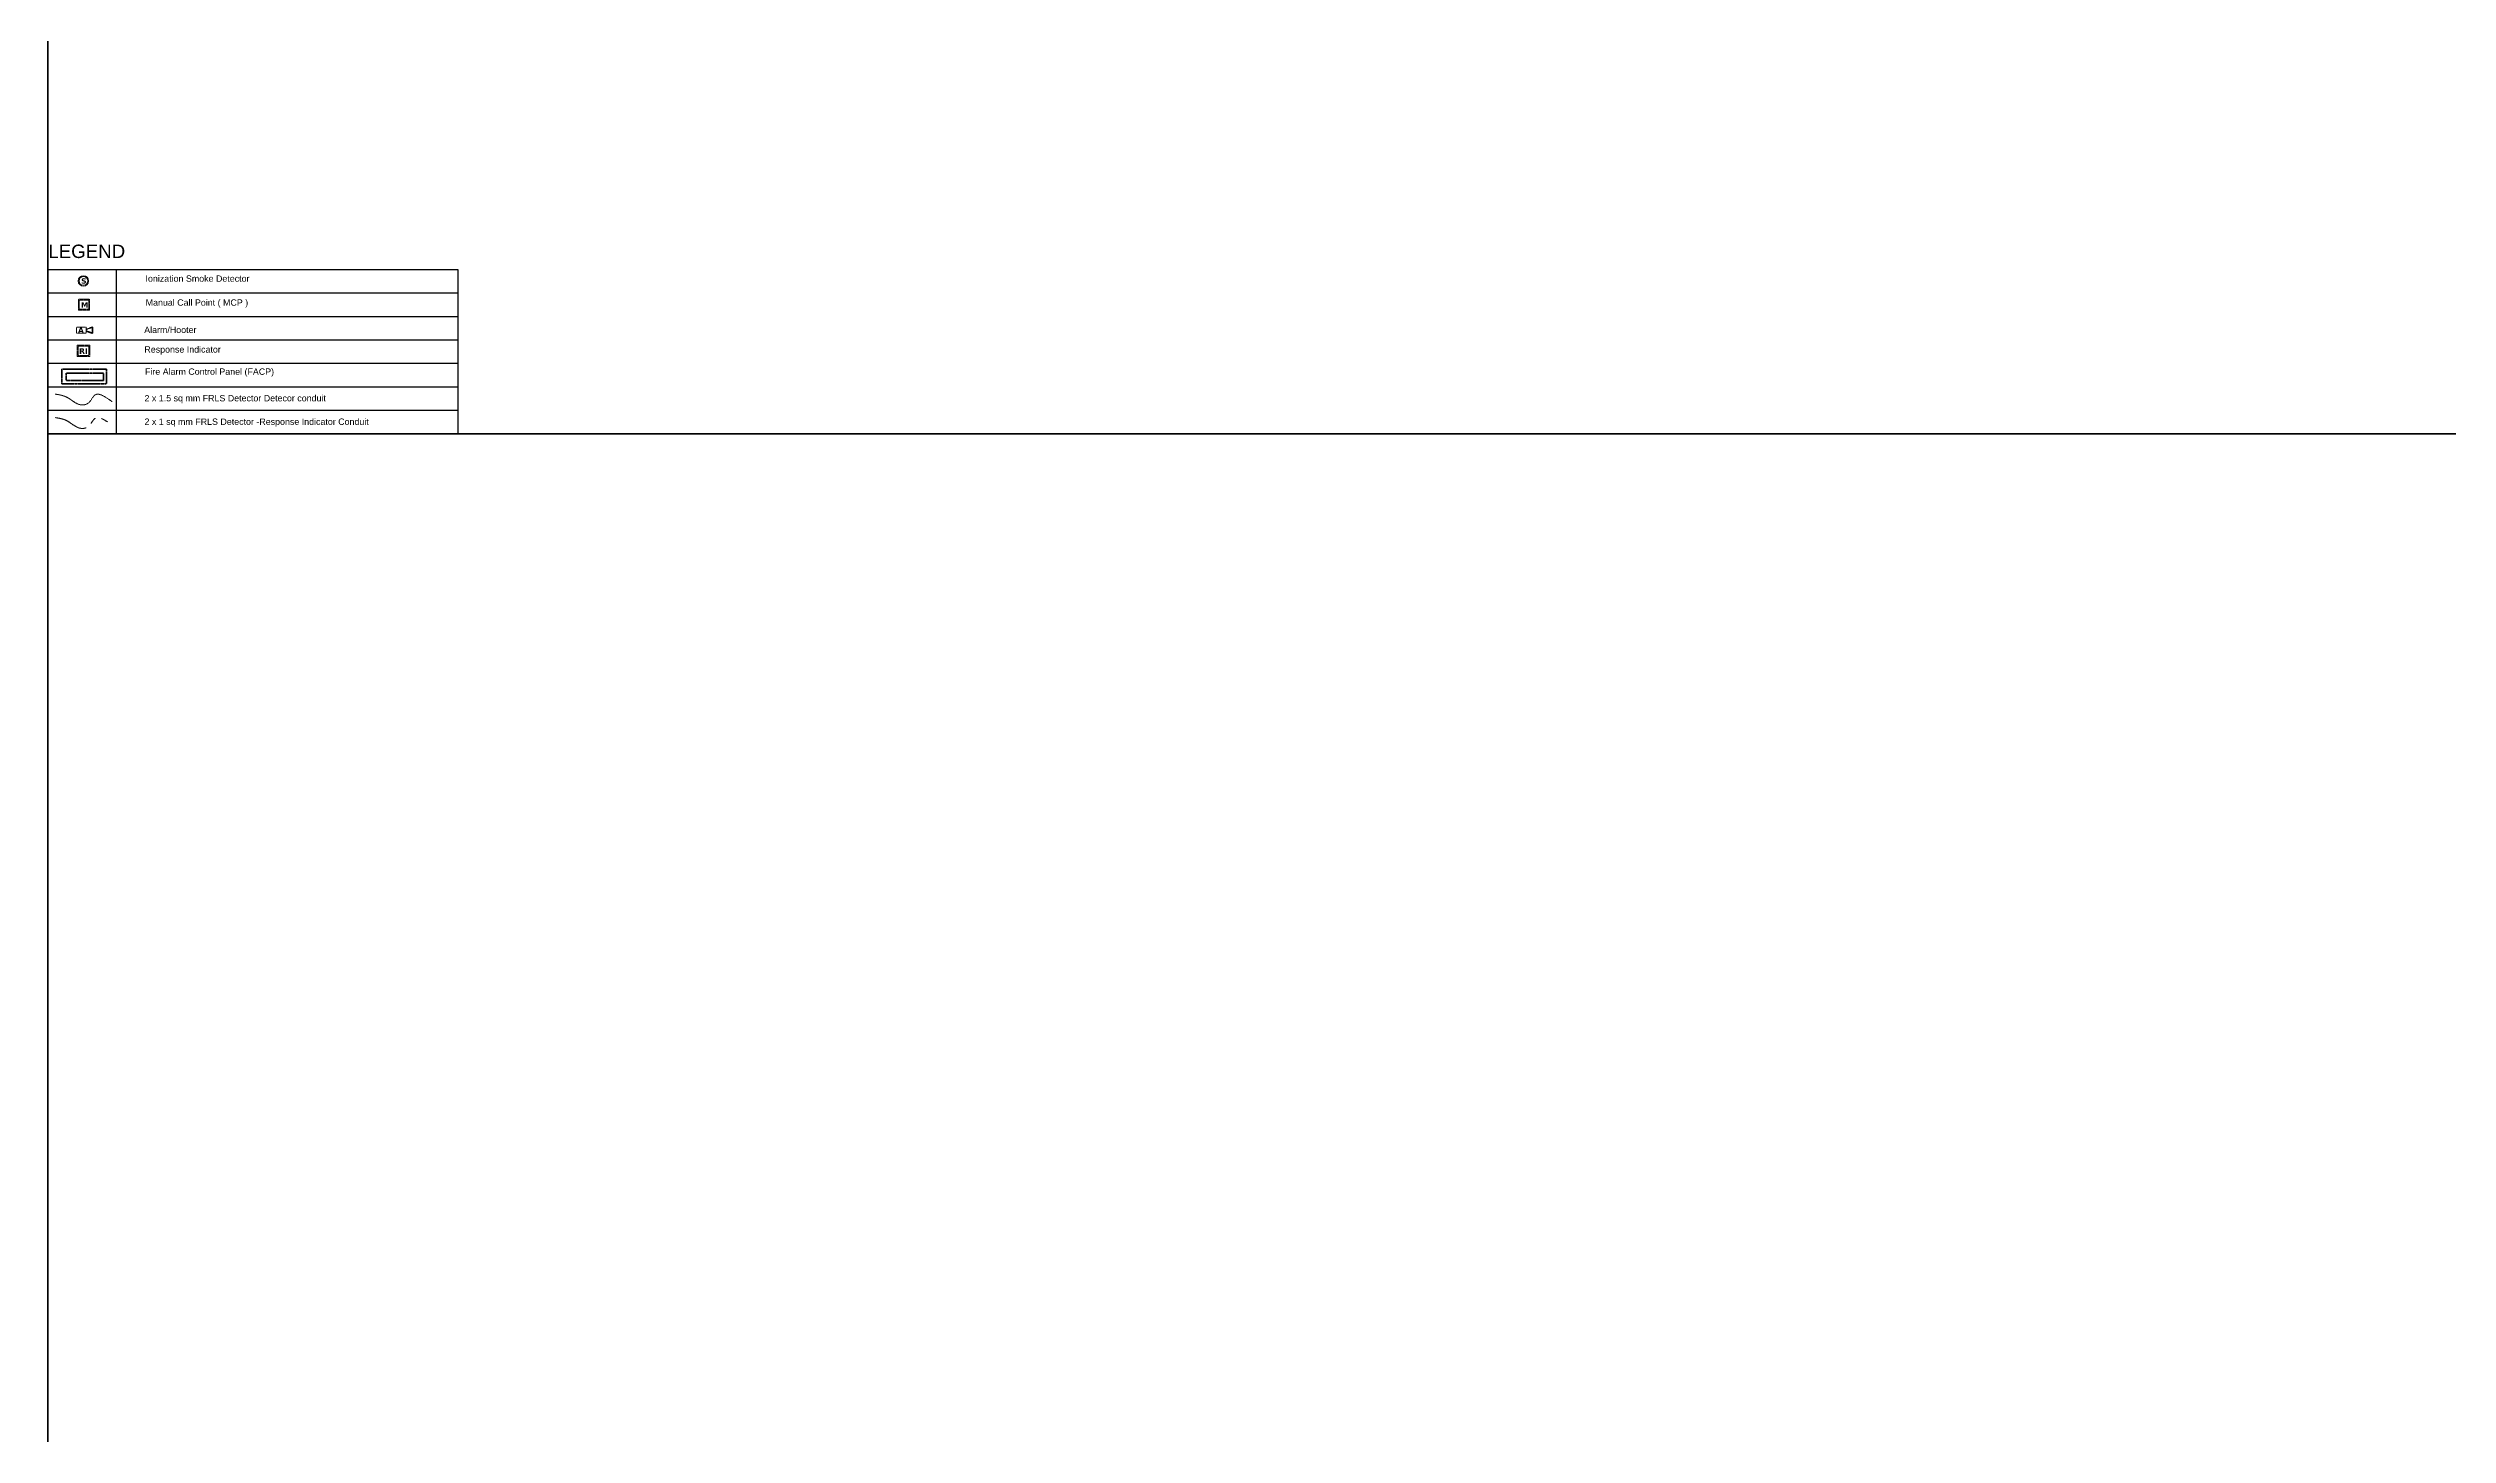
# Model space of a CAD drawing. Header units: millimetres. Extents: x 2402294 to 3337895, y 3394997 to 3969149.
# Drawn here: x 2419715 to 2464555, y 3532848 to 3558757 of the extents above; entities that cross this region are included whole.
import ezdxf

# ---------------------------------------------------------------- set-up
doc = ezdxf.new("R2010")
doc.units = ezdxf.units.MM
doc.header["$MEASUREMENT"] = 0
for name, pattern in [('ACAD_ISO04W100', [30, 24, -3, 0, -3]), ('ACISOTGB', [9, 4, -1, 1, -1, 1, -1]), ('CENTER', [2, 1.25, -0.25, 0.25, -0.25]), ('PHANTOM', [2.5, 1.25, -0.25, 0.25, -0.25, 0.25, -0.25])]:
    doc.linetypes.add(name, pattern=pattern)
doc.layers.add('ANNOTATION', color=7, linetype='Continuous')
doc.layers.add('Tele conduit wire', color=53, linetype='CENTER')
for name, color, linetype, lineweight in [('Detector Detector Conduit', 6, 'ACAD_ISO04W100', 13), ('elect text', 2, 'Continuous', 50), ('FACP', 240, 'CENTER', 35), ('Hooter Alarm', 240, 'CENTER', 35), ('Manual Call Point', 240, 'CENTER', 30), ('RI detector conduit', 100, 'ACISOTGB', 9), ('Smoke Detector', 220, 'Continuous', 20), ('wall 0.4', 7, 'Continuous', 40)]:
    doc.layers.add(name, color=color, linetype=linetype, lineweight=lineweight)
doc.styles.add('5P2', font='verdana.ttf', dxfattribs={"height": 500})
doc.styles.get("Standard").update_dxf_attribs({"font": 'arial.ttf'})

# ---------------------------------------------------------------- blocks, each defined once
blk = doc.blocks.new('FACP')
at = {"layer": 'FACP', "lineweight": 35}
for points in [[(318517, 4028365), (319354, 4028365), (319354, 4028089), (318517, 4028089)], [(318597, 4028290), (319297, 4028290), (319297, 4028152), (318597, 4028152)]]:
    blk.add_lwpolyline(points, close=True, dxfattribs=at)
blk = doc.blocks.new('hooter')
at = {"layer": 'Hooter Alarm', "lineweight": 35}
for p, q in [((318970, 4030859), (319090, 4030904)), ((318970, 4030830), (319090, 4030790)), ((319090, 4030904), (319090, 4030790))]:
    blk.add_line(p, q, dxfattribs=at)
at = {"layer": 'Hooter Alarm', "lineweight": 5}
blk.add_lwpolyline([(318792, 4030904), (318970, 4030904), (318970, 4030790), (318792, 4030790)], close=True, dxfattribs=at)
at = {"layer": 'Hooter Alarm', "lineweight": 5, "insert": (318820, 4030897), "char_height": 100.35, "width": 120.42, "attachment_point": 1, "style": '5P2'}
blk.add_mtext('{\\fVerdana|b1|i0|c0|p34;A}', dxfattribs=at)
blk = doc.blocks.new('response indicator')
at = {"layer": 'Manual Call Point', "lineweight": 5}
for points in [[(295159, 165314), (295473, 165314), (295473, 165035), (295159, 165035)], [(295183, 165290), (295450, 165290), (295450, 165059), (295183, 165059)]]:
    blk.add_lwpolyline(points, close=True, dxfattribs=at)
at = {"layer": 'Manual Call Point', "lineweight": 5, "insert": (295207, 165238), "char_height": 139.42, "width": 167.3, "attachment_point": 1, "style": '5P2'}
blk.add_mtext('{\\fVerdana|b1|i0|c0|p34;RI}', dxfattribs=at)

msp = doc.modelspace()

# ---------------------------------------------------------------- linework, layer by layer
at = {"layer": 'Detector Detector Conduit', "linetype": 'PHANTOM', "lineweight": 20, "ltscale": 5}
msp.add_spline([(2419850.1, 3552291.7), (2420057.4, 3552238.7), (2420346.7, 3552089.5), (2420472.1, 3552128), (2420587.8, 3552272.4), (2420910.9, 3552152.1)], degree=3, dxfattribs=at)
at = {"layer": 'Manual Call Point', "lineweight": 5}
for points in [[(2420282.1, 3554063.3), (2420488.6, 3554063.3), (2420488.6, 3553862.6), (2420282.1, 3553862.6)], [(2420299.3, 3554046.1), (2420477.1, 3554046.1), (2420477.1, 3553879.8), (2420299.3, 3553879.8)]]:
    msp.add_lwpolyline(points, close=True, dxfattribs=at)
at = {"layer": 'RI detector conduit', "linetype": 'PHANTOM', "lineweight": 20, "ltscale": 500}
msp.add_spline([(2419850.1, 3551852.7), (2420057.4, 3551799.8), (2420346.7, 3551650.6), (2420472.1, 3551689.1), (2420587.8, 3551833.5), (2420910.9, 3551713.1)], degree=3, dxfattribs=at)
at = {"layer": 'Smoke Detector', "lineweight": 5}
for radius in [97.5, 81.1]:
    msp.add_circle((2420376.4, 3554405.5), radius, dxfattribs=at)
at = {"layer": 'Tele conduit wire', "linetype": 'ByBlock', "ltscale": 3}
for p, q in [((2419715.1, 3554622.7), (2419715.1, 3554183.8)), ((2419715.1, 3554622.7), (2419715.1, 3551550.1)), ((2419715.1, 3554622.7), (2427374.8, 3554622.7)), ((2420989.5, 3554622.7), (2420989.5, 3554183.8)), ((2420989.5, 3554622.7), (2420989.5, 3551550.1)), ((2427374.8, 3554622.7), (2427374.8, 3554183.8)), ((2427374.8, 3554622.7), (2427374.8, 3551550.1)), ((2419715.1, 3554183.8), (2427374.8, 3554183.8)), ((2419715.1, 3554183.8), (2427374.8, 3554183.8)), ((2419715.1, 3553744.9), (2427374.8, 3553744.9)), ((2419715.1, 3553744.9), (2427374.8, 3553744.9)), ((2419715.1, 3553305.9), (2427374.8, 3553305.9)), ((2419715.1, 3552867), (2427374.8, 3552867)), ((2419715.1, 3552428), (2427374.8, 3552428)), ((2419715.1, 3551989.1), (2427374.8, 3551989.1)), ((2419715.1, 3551550.1), (2427374.8, 3551550.1))]:
    msp.add_line(p, q, dxfattribs=at)
at = {"layer": 'wall 0.4', "ltscale": 5}
for points in [[(2419715.1, 3629865.1), (2617775.6, 3629865.1), (2617775.6, 3551550.1), (2419715.1, 3551550.1)], [(2419715.1, 3551550.1), (2618200, 3551550.1), (2618200, 3394997.2), (2419715.1, 3394997.2)]]:
    msp.add_lwpolyline(points, close=True, dxfattribs=at)

# ---------------------------------------------------------------- block references
at = {"layer": 'ANNOTATION', "xscale": 0.75, "yscale": 0.75, "zscale": 0.75}
msp.add_blockref('response indicator', (2198890.1, 3429219.7), dxfattribs=at)
at = {"layer": 'Detector Detector Conduit'}
for name, p in [('hooter', (2101456.9, -477360.3)), ('FACP', (2101456.9, -475604.5))]:
    msp.add_blockref(name, p, dxfattribs=at)

# ---------------------------------------------------------------- texts
at = {"layer": 'elect text', "lineweight": 0, "insert": (2419720.9, 3555084.4), "char_height": 250, "attachment_point": 1}
msp.add_mtext('LEGEND', dxfattribs=at)
at = {"layer": 'elect text', "char_height": 118.61, "attachment_point": 1}
for s, insert in [('{\\fArial|b0|i0|c0|p34;Ionization Smoke Detector}', (2421536.7, 3554509.6)), ('{\\fArial|b0|i0|c0|p34;Manual Call Point ( MCP )}', (2421540, 3554061.7)), ('{\\fArial|b0|i0|c0|p34;Alarm/Hooter}', (2421512.8, 3553551.6)), ('Response Indicator', (2421516, 3553185.4)), ('{\\fArial|b0|i0|c0|p34;Fire Alarm Control Panel (FACP)}', (2421526.8, 3552771.3)), ('{\\fArial|b0|i0|c0|p34;2 x 1.5 sq mm FRLS Detector Detecor conduit}', (2421518.4, 3552275.1)), ('{\\fArial|b0|i0|c0|p34;2 x 1 sq mm FRLS Detector -Response Indicator Conduit}', (2421518.4, 3551836.1))]:
    msp.add_mtext(s, dxfattribs=dict(at, insert=insert))
at = {"layer": 'Manual Call Point', "lineweight": 5, "insert": (2420331, 3554009.1), "char_height": 100.347, "width": 120.417, "attachment_point": 1, "style": '5P2'}
msp.add_mtext('{\\fVerdana|b1|i0|c0|p34;M}', dxfattribs=at)
at = {"layer": 'Smoke Detector', "lineweight": 5, "insert": (2420335.2, 3554456.2), "char_height": 100.347, "width": 120.417, "attachment_point": 1, "style": '5P2'}
msp.add_mtext('{\\fVerdana|b1|i0|c0|p34;S}', dxfattribs=at)

doc.saveas('drawing.dxf')
